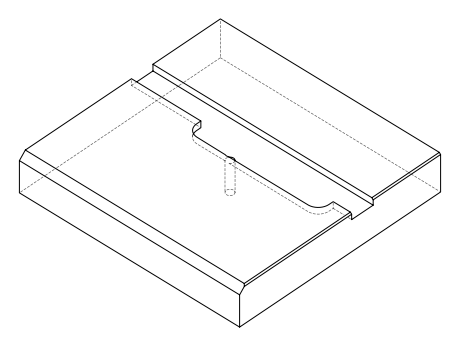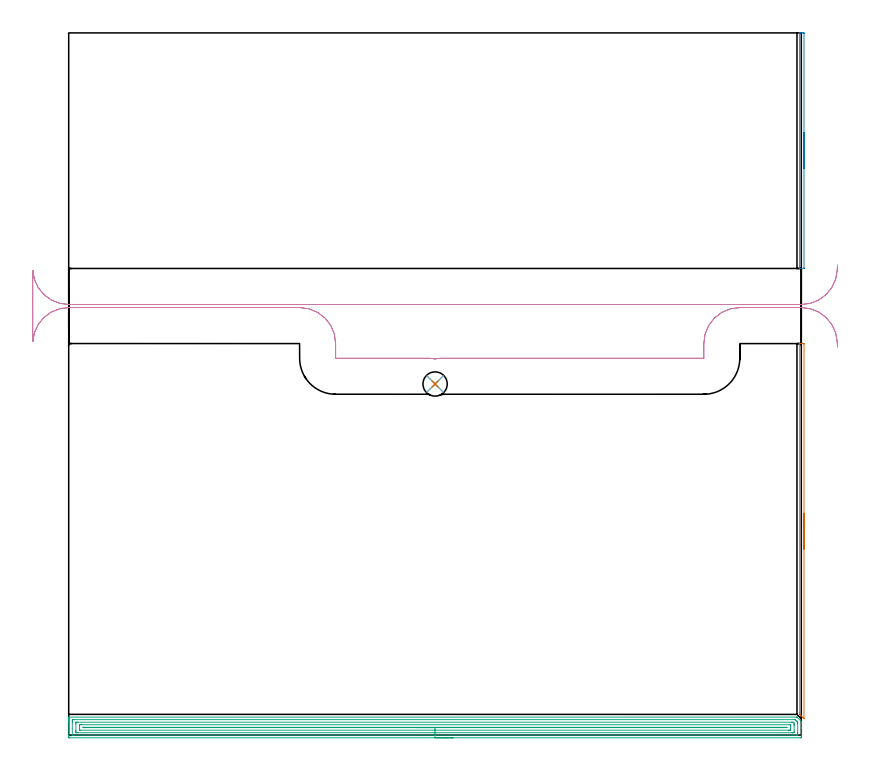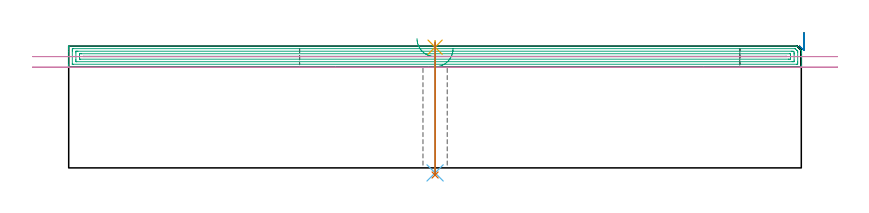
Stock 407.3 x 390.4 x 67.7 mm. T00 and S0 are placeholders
(PLAN: 7 operations, 4 tool changes, 24.2 min)
(1 AREA_MILL | FG_CHAMFER_SURFACE | UGT0205_001 | 1.82 min | 613 mm3)
(2 AREA_MILL_1 | FG_CHAMFER_SURFACE_1 | UGT0205_001 | 1.2 min | 381 mm3)
(3 AREA_MILL_2 | FG_CHAMFER_SURFACE_2 | UGT0205_001 | 16.45 min | 26924 mm3)
(4 MILL_RECTANGULAR_SLOT | SLOT_RECTANGULAR | UGT0201_019 | Follow Part, ap 10, ae 75% | 4.12 min | 277467 mm3)
(5 SPOT_DRILL | STEP1HOLE | NXT0321_9005460120000 | 0.03 min | 0 mm3)
(6 DRILL_THROUGH_HOLE_INTO_CENTER | STEP1HOLE | NXT0301_042 | 0.29 min | 2206 mm3)
(7 DRILL_TO_ENLARGE_THROUGH_HOLE | STEP1HOLE | NXT0301_102 | 0.3 min | 5821 mm3)
(TOOL UGT0205_001 | Chamfer Mill 20 x 3 x 45 deg. | D20 FL50 Z2)
(TOOL UGT0201_019 | End mill 40 mm | D40 FL63 Z6)
(TOOL NXT0321_9005460120000 | NC Spot Drill, 142deg, 12mm, Carbide, Uncoated | D12 PA142 FL30 Z2)
(TOOL NXT0301_042 | Carbide Drill 7.1mm [860.1-0710-057A1-MM 2214] | D7.1 PA140 FL85 Z2)
(TOOL NXT0301_102 | Carbide Drill 13.5mm [860.1-1350-108A1-MM 2214] | D13.5 PA140 FL123 Z2)
(OP 1 AREA_MILL)
G17 G21 G94 G90
T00 M6
G54
G17 G0 G90 X408.8 Y123.4 S1061 M3
G43 Z77.7 H0
Z75.3
G94 G1 Y123.362 Z74.428 F250.
Y123.248 Z73.564
Y123.059 Z72.712
Y122.797 Z71.88
Y122.463 Z71.074
Y122.06 Z70.3
Y121.591 Z69.564
Y121.06 Z68.872
Y120.471 Z68.229
Y119.828 Z67.64
Y119.136 Z67.108
Y118.4 Z66.64
Y117.626 Z66.237
Y116.82 Z65.903
Y115.988 Z65.641
Y115.136 Z65.452
Y114.272 Z65.338
Y113.4 Z65.3
Y9.24
X408.799 Y9.203 Z65.298
X408.795 Y9.112 Z65.294
X408.792 Y9.113 Z65.297
X408.772 Y9.124 Z65.317
X408.695 Y9.202 Z65.399
X408.622 Y9.277 Z65.475
X408.473 Y9.426 Z65.623
X408.328 Y9.572 Z65.769
X408.178 Y9.724 Z65.92
X408.036 Y9.865 Z66.06
X406.843 Y11.064 Z67.254
X406.727 Y11.182 Z67.37
X406.438 Y11.482 Z67.662
X406.421 Y11.511 Z67.679
X406.413 Y11.532 Z67.687
X406.406 Y12.39 Z67.694
X406.4 Y217.523 Z67.7
X406.402 Y217.69 Z67.689
X406.527 Y217.697 Z67.565
X406.659 Y217.7 Z67.44
X406.909 Z67.19
X407.6 Z66.495
X408.791 Y217.696 Z65.306
X408.793 Y217.687 Z65.304
X408.8 Y217.355 Z65.3
Y113.4
Y112.528 Z65.338
Y111.663 Z65.452
Y110.812 Z65.641
Y109.98 Z65.903
Y109.174 Z66.237
Y108.4 Z66.64
Y107.664 Z67.108
Y106.972 Z67.64
Y106.329 Z68.229
Y105.74 Z68.872
Y105.208 Z69.564
Y104.74 Z70.3
Y104.337 Z71.074
Y104.003 Z71.88
Y103.741 Z72.712
Y103.552 Z73.564
Y103.438 Z74.428
Y103.4 Z75.3
G0 Z77.7
M5
M2
(OP 2 AREA_MILL_1)
G17 G21 G94 G90
T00 M6
G54
G17 G0 G90 X408.8 Y334.9 S1061 M3
G43 Z77.7 H0
Z75.3
G94 G1 Y334.862 Z74.428 F250.
Y334.748 Z73.564
Y334.559 Z72.712
Y334.297 Z71.88
Y333.963 Z71.074
Y333.56 Z70.3
Y333.092 Z69.564
Y332.56 Z68.872
Y331.971 Z68.229
Y331.328 Z67.64
Y330.636 Z67.108
Y329.9 Z66.64
Y329.126 Z66.237
Y328.32 Z65.903
Y327.488 Z65.641
Y326.637 Z65.452
Y325.772 Z65.338
Y324.9 Z65.3
Y259.798
X408.796 Y259.52 Z65.304
X408.791 Y259.403 Z65.305
X408.707 Y259.4 Z65.39
X406.576 Z67.522
X406.486 Y259.403 Z67.606
X406.403 Y259.41 Z67.689
X406.4 Y259.52 Z67.7
Y390.28
X406.403 Y390.39 Z67.689
X406.486 Y390.397 Z67.606
X406.576 Y390.4 Z67.522
X407.197 Z66.902
X408.003 Z66.096
X408.473 Z65.623
X408.707 Z65.39
X408.791 Y390.397 Z65.306
X408.797 Y390.28 Z65.303
X408.8 Y390.113 Z65.3
Y324.9
Y324.028 Z65.338
Y323.164 Z65.452
Y322.312 Z65.641
Y321.48 Z65.903
Y320.674 Z66.237
Y319.9 Z66.64
Y319.164 Z67.108
Y318.472 Z67.64
Y317.829 Z68.229
Y317.24 Z68.872
Y316.709 Z69.564
Y316.24 Z70.3
Y315.837 Z71.074
Y315.503 Z71.88
Y315.241 Z72.712
Y315.052 Z73.564
Y314.938 Z74.428
Y314.9 Z75.3
G0 Z77.7
M5
M2
(OP 3 AREA_MILL_2)
G17 G21 G94 G90
T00 M6
G54
G17 G0 G90 X213.65 Y-1.5 S1061 M3
G43 Z77.7 H0
Z66.2
G94 G1 X213.612 Z65.328 F250.
X213.498 Z64.464
X213.309 Z63.612
X213.047 Z62.78
X212.713 Z61.974
X212.31 Z61.2
X211.842 Z60.464
X211.31 Z59.772
X210.721 Z59.129
X210.078 Z58.54
X209.386 Z58.008
X208.65 Z57.54
X207.876 Z57.137
X207.07 Z56.803
X206.238 Z56.541
X205.386 Z56.352
X204.522 Z56.238
X203.65 Z56.2
X0.632
X0.171 Y-1.496 Z56.202
X0.01 Y-1.492 Z56.206
X0.004 Y-1.042 Z56.656
X0. Y-0.418 Z57.279
Y6.896 Z64.591
Y8.295 Z65.991
Y8.66 Z66.355
Y9.389 Z67.089
Y9.621 Z67.321
X0.006 Y9.993 Z67.684
X0.008 Y9.997 Z67.688
X0.185 Y10. Z67.7
X404.879
X404.899 Y9.999 Z67.698
X404.902 Y9.998 Z67.697
X404.918 Y9.983 Z67.681
X407.123 Y7.778 Z65.477
X407.298 Y7.606 Z65.298
X407.299 Y7.596 Z65.288
X407.3 Y7.413 Z65.113
Y6.743 Z64.443
Y6.014 Z63.709
Y4.767 Z62.464
Y4.25 Z61.945
Y3.627 Z61.322
Y-0.783 Z56.915
X407.297 Y-1.042 Z56.656
X407.29 Y-1.492 Z56.206
X407.129 Y-1.496 Z56.202
X406.668 Y-1.5 Z56.2
X203.65
Y-0.086 Z57.614
X2.421 Y-0.085 Z57.615
X2.345
X2.035 Y-0.079 Z57.621
X2.009 Y-0.075 Z57.625
X2.005 Y-0.051 Z57.649
X2.002 Y-0.015 Z57.685
X2.001 Y0.019 Z57.719
X2. Y0.255 Z57.955
Y7.311 Z65.011
X2.002 Y7.778 Z65.478
X2.006 Y8.186 Z65.886
X2.021 Y8.579 Z66.279
X2.421 Y8.584 Z66.284
X2.496 Y8.585 Z66.285
X403.575
X403.78 Y8.584 Z66.284
X403.83 Y8.581 Z66.281
X403.852 Y8.579 Z66.279
X403.878 Y8.561 Z66.261
X403.985 Y8.462 Z66.162
X404.672 Y7.778 Z65.478
X404.879 Y7.569 Z65.269
X405.211 Y7.227 Z64.927
X405.29 Y7.143 Z64.843
X405.294 Y7.034 Z64.734
X405.297 Y6.896 Z64.596
X405.3 Y6.481 Z64.181
Y1.189 Z58.889
X405.298 Y0.722 Z58.422
X405.294 Y0.313 Z58.013
X405.279 Y-0.079 Z57.621
X404.879 Y-0.085 Z57.615
X404.804
X203.65 Y-0.086 Z57.614
Y1.328 Z59.028
X4.489 Y1.329 Z59.029
X4.209 Y1.33 Z59.03
X4.116 Y1.332 Z59.032
X4.044 Y1.335 Z59.035
X4.01 Y1.344 Z59.044
X4.007 Y1.398 Z59.098
X4.003 Y1.604 Z59.304
X4. Y1.81 Z59.51
Y2.486 Z60.186
Y6.22 Z63.92
X4.002 Y6.896 Z64.596
X4.004 Y7.098 Z64.798
X4.01 Y7.164 Z64.864
X4.07 Y7.166 Z64.866
X4.209 Y7.169 Z64.869
X4.825 Y7.171 Z64.871
X5.104
X401.917
X402.196 Y7.169 Z64.869
X402.818 Y7.164 Z64.864
X403.091 Y6.91 Z64.61
X403.104 Y6.896 Z64.596
X403.29 Y6.699 Z64.399
X403.298 Y6.014 Z63.714
X403.299 Y5.808 Z63.508
X403.3 Y5.132 Z62.832
Y2.28 Z59.98
X403.298 Y1.604 Z59.304
X403.296 Y1.402 Z59.102
X403.29 Y1.336 Z59.036
X403.23 Y1.334 Z59.034
X403.091 Y1.331 Z59.031
X402.476 Y1.329 Z59.029
X402.196 Y1.328 Z59.028
X203.65
Y2.743 Z60.443
X6.632
X6.142 Y2.745 Z60.445
X6.032 Y2.748 Z60.448
X6.015 Y2.749 Z60.449
X6.01 Y2.765 Z60.465
X6.005 Y2.818 Z60.518
X6.002 Y2.928 Z60.628
X6. Y3.366 Z61.066
Y5.13 Z62.83
X6.003 Y5.572 Z63.272
X6.006 Y5.682 Z63.382
X6.01 Y5.735 Z63.435
X6.017 Y5.751 Z63.451
X6.048 Y5.752 Z63.452
X6.261 Y5.755 Z63.455
X6.892 Y5.757 Z63.457
X7.153
X400.668
X401.158 Y5.755 Z63.455
X401.268 Y5.752 Z63.452
X401.285 Y5.751 Z63.451
X401.29 Y5.735 Z63.435
X401.295 Y5.682 Z63.382
X401.298 Y5.572 Z63.272
X401.3 Y5.134 Z62.834
Y3.37 Z61.07
X401.297 Y2.928 Z60.628
X401.294 Y2.818 Z60.518
X401.29 Y2.765 Z60.465
X401.283 Y2.749 Z60.449
X401.252 Y2.748 Z60.448
X401.04 Y2.745 Z60.445
X400.407 Y2.743 Z60.443
X400.147
X203.65
Y4.157 Z61.857
X8.587
X8.398 Y4.159 Z61.859
X8.029 Y4.164 Z61.864
X8.01 Y4.25 Z61.95
Y4.327 Z62.027
X8.304 Y4.338 Z62.038
X8.492 Y4.342 Z62.042
X11.728 Y4.343 Z62.043
X398.713
X398.902 Y4.341 Z62.041
X399.271 Y4.336 Z62.036
X399.29 Y4.25 Z61.95
Y4.173 Z61.873
X398.996 Y4.162 Z61.862
X398.808 Y4.158 Z61.858
X395.572 Y4.157 Z61.857
X203.65
X202.778 Z61.895
X201.914 Z62.009
X201.062 Z62.198
X200.23 Z62.46
X199.424 Z62.794
X198.65 Z63.197
X197.914 Z63.665
X197.222 Z64.196
X196.579 Z64.786
X195.99 Z65.429
X195.458 Z66.121
X194.99 Z66.857
X194.587 Z67.631
X194.253 Z68.437
X193.991 Z69.269
X193.802 Z70.12
X193.688 Z70.985
X193.65 Z71.857
G0 Z77.7
M5
M2
(OP 4 MILL_RECTANGULAR_SLOT)
G17 G21 G94 G90
T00 M6
G54
G17 G0 G90 X427.434 Y261.3 S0 M3
G43 Z77.7 H0
Z61.85
G94 G1 X427.27 Y258.305 F250.
G2 X407.3 Y239.4 R20. F500.
G1 X0.
G2 X-19.97 Y258.305 R20.
G1 X-20.
Y218.795
X-19.97
G2 X0. Y237.7 R20.
G1 X128.4
G2 X148.4 Y217.7 R20.
G1 Y209.5
X199.901
G2 X203.7 Y209.136 R20.
X207.499 Y209.5 R20.
G1 X353.1
Y217.7
G2 X373.1 Y237.7 R20.
G1 X407.3
G2 X427.27 Y218.795 R20.
G1 X427.434 Y215.8 F250.
G0 Y261.3 Z56.
G1 X427.27 Y258.305
G2 X407.3 Y239.4 R20. F500.
G1 X0.
G2 X-19.97 Y258.305 R20.
G1 X-20.
Y218.795
X-19.97
G2 X0. Y237.7 R20.
G1 X128.4
G2 X148.4 Y217.7 R20.
G1 Y209.5
X199.901
G2 X203.7 Y209.136 R20.
X207.499 Y209.5 R20.
G1 X353.1
Y217.7
G2 X373.1 Y237.7 R20.
G1 X407.3
G2 X427.27 Y218.795 R20.
G1 X427.434 Y215.8 F250.
G0 Z77.7
M5
M2
(OP 5 SPOT_DRILL)
G17 G21 G94 G90
T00 M6
G54
G17 G0 G90 X203.7 Y195.2 S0 M3
G43 Z77.7 H0
G94 G81 G98 Z67.11 F250. R70.7
G80
M5
M2
(OP 6 DRILL_THROUGH_HOLE_INTO_CENTER)
G17 G21 G94 G90
T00 M6
G54
G17 G0 G90 X203.7 Y195.2 S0 M3
G43 Z77.7 H1
G94 G73 G98 Z-2.792 F250. Q7.049 R69.7
G80
M5
M2
(OP 7 DRILL_TO_ENLARGE_THROUGH_HOLE)
G17 G21 G94 G90
T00 M6
G54
G17 G0 G90 X203.7 Y195.2 S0 M3
G43 Z77.7 H1
G94 G73 G98 Z-3.957 F250. Q11.943 R69.7
G80
M5
M2
